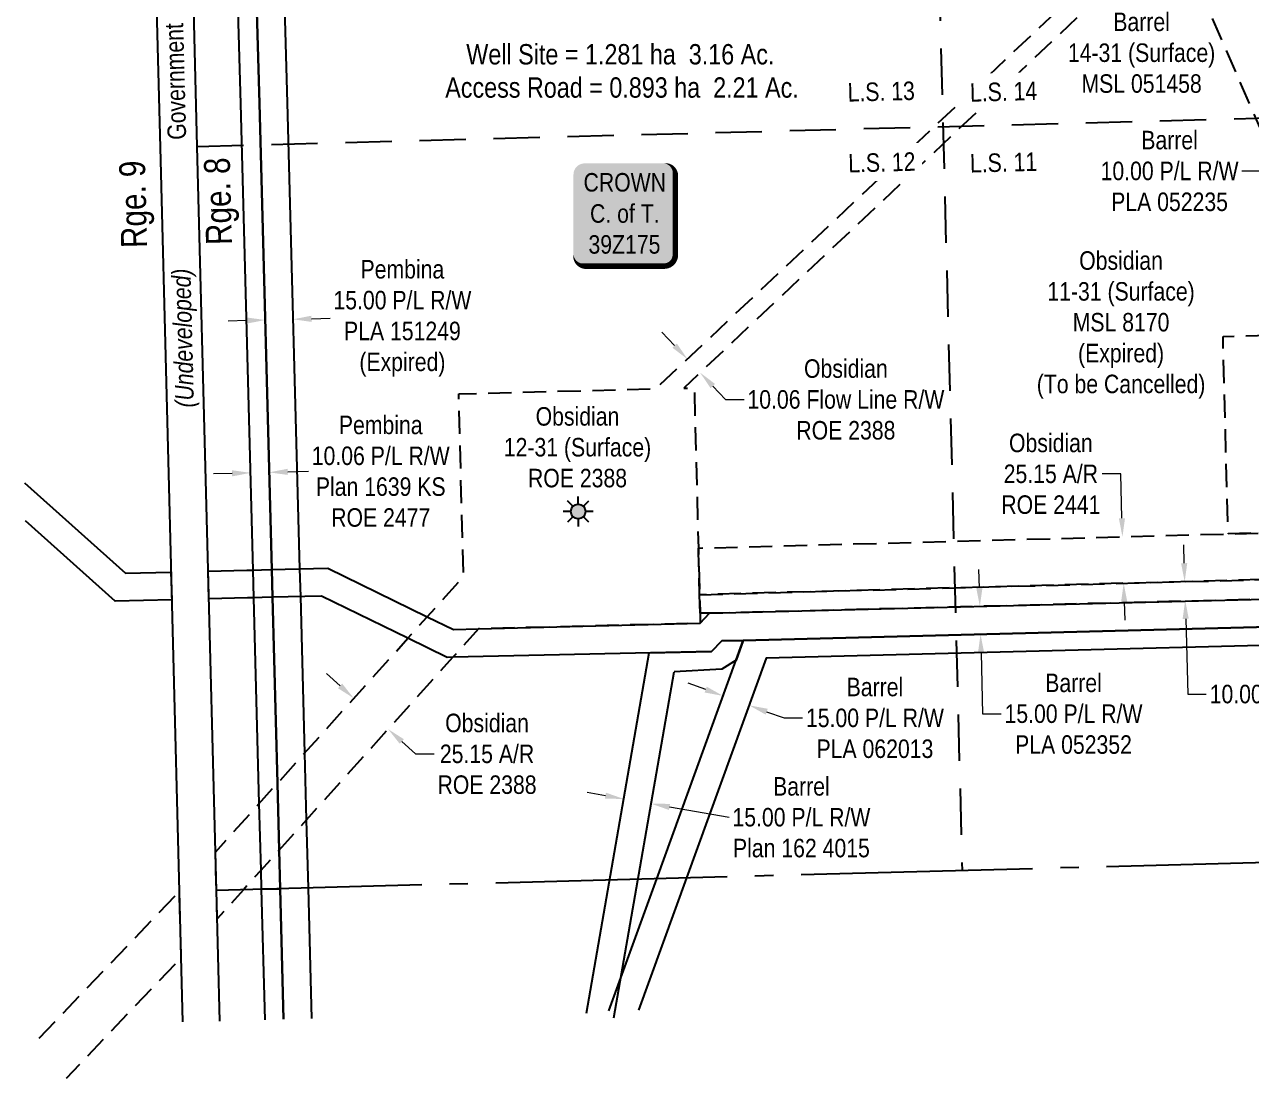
# Model space of a CAD drawing. Extents: x 619673 to 625990, y 5884579 to 5888637.
# Drawn here: x 622317 to 622980, y 5884608 to 5885177 of the extents above; entities that cross this region are included whole.
import ezdxf
from ezdxf.enums import TextEntityAlignment as Align

# ---------------------------------------------------------------- set-up
doc = ezdxf.new("R2010")
doc.units = 0
doc.header["$LTSCALE"] = 5
doc.header["$PDSIZE"] = 0.5
for name, pattern in [('foc-ACCESSROAD', [3.75, 2.5, -1.25]), ('foc-FLOWLINE', [3.75, 2.5, -1.25]), ('foc-LSD', [8, 5, -3]), ('foc-QUARTERLINE', [33, 25, -3, 2, -3])]:
    doc.linetypes.add(name, pattern=pattern)
doc.layers.get('Defpoints').update_dxf_attribs({"color": 9})
for name, color, linetype in [('C-AR', 13, 'foc-ACCESSROAD'), ('C-WS', 13, 'foc-ACCESSROAD'), ('C-WS-S', 8, 'Continuous'), ('CG-NOTES', 7, 'Continuous'), ('D-TXT', 6, 'Continuous'), ('F-EZE', 190, 'foc-FLOWLINE'), ('F-RW', 190, 'Continuous'), ('F-WS', 190, 'foc-ACCESSROAD'), ('L-AREAREQUIRED', 7, 'Continuous'), ('L-ROAD-T', 7, 'Continuous'), ('L-SEC', 7, 'Continuous'), ('L-SECQ', 8, 'foc-QUARTERLINE'), ('L-SECTION-LSD', 7, 'foc-LSD')]:
    doc.layers.add(name, color=color, linetype=linetype)
for name, color, linetype, lineweight in [('C-AR-T', 13, 'Continuous', 9), ('C-WS-T', 13, 'Continuous', 9), ('F-EZE-T', 190, 'Continuous', 9), ('F-RW-T', 190, 'Continuous', 9), ('F-WS-T', 190, 'Continuous', 9), ('T-TEXT', 48, 'Continuous', 18)]:
    doc.layers.add(name, color=color, linetype=linetype, lineweight=lineweight)
doc.styles.add('100L', font='ARIALN.TTF', dxfattribs={"height": 11})
doc.styles.add('80', font='ARIALN.TTF', dxfattribs={"height": 10})
doc.styles.add('80CG', font='ARIALN.TTF', dxfattribs={"height": 10})
doc.styles.add('80L', font='ARIALN.TTF', dxfattribs={"height": 10})
doc.styles.add('80LS', font='ARIALNI.TTF', dxfattribs={"height": 10})
doc.dimstyles.new('Compass 5 000', dxfattribs={"dimscale": 5, "dimtxt": 9, "dimasz": 2, "dimexe": 0.2, "dimexo": 0.0625, "dimgap": 0.5, "dimtad": 0, "dimtih": 1, "dimtoh": 1, "dimzin": 0, "dimdsep": 46, "dimtxsty": '80CG', "dimcen": 0.1, "dimse1": 1, "dimse2": 1, "dimclrd": 256, "dimclrt": 256, "dimaunit": 1, "dimadec": 4, "dimazin": 0, "dimtfac": 0.06, "dimtofl": 0, "dimtmove": 0, "dimatfit": 1, "dimfxl": 0.2, "dimtolj": 1, "dimtzin": 0, "dimlwd": -1, "dimarcsym": 0})

# ---------------------------------------------------------------- blocks, each defined once
blk = doc.blocks.new('*D40')
at = {"layer": 'C-AR-T', "transparency": 16777216}
for p, q in [((622908.98, 5884934.28), (622898.98, 5884934.28)), ((622909.63, 5884910.32), (622908.98, 5884934.28)), ((622910.84, 5884865.17), (622911.1, 5884855.17))]:
    blk.add_line(p, q, dxfattribs=at)
for points in [[(622911.29, 5884910.36), (622907.96, 5884910.27), (622909.89, 5884900.32)], [(622912.5, 5884865.21), (622909.17, 5884865.12), (622910.57, 5884875.17)]]:
    blk.add_solid(points, dxfattribs=at)
at = {"layer": 'Defpoints', "color": 0, "transparency": 16777216}
for p in [(622780.27, 5884896.84), (622909.89, 5884900.32), (622780.95, 5884871.69)]:
    blk.add_point(p, dxfattribs=at)
at = {"layer": 'C-AR-T', "transparency": 16777216, "insert": (622871.24, 5884934.28), "char_height": 10, "attachment_point": 5, "style": '80CG'}
blk.add_mtext('\\A1;Obsidian\\P25.15 A/R\\PROE 2441', dxfattribs=at)
blk = doc.blocks.new('*D41')
at = {"layer": 'C-AR-T', "transparency": 16777216}
for p, q in [((622487.46, 5884819.7), (622480.03, 5884826.39)), ((622520.81, 5884789.67), (622528.24, 5884782.97)), ((622528.24, 5884782.97), (622538.24, 5884782.97))]:
    blk.add_line(p, q, dxfattribs=at)
for points in [[(622488.58, 5884820.93), (622486.35, 5884818.46), (622494.89, 5884813)], [(622521.92, 5884790.9), (622519.69, 5884788.43), (622513.38, 5884796.36)]]:
    blk.add_solid(points, dxfattribs=at)
at = {"layer": 'Defpoints', "color": 0, "transparency": 16777216}
for p in [(622484.38, 5884801.33), (622513.38, 5884796.36), (622502.87, 5884784.69)]:
    blk.add_point(p, dxfattribs=at)
at = {"layer": 'C-AR-T', "transparency": 16777216, "insert": (622566.79, 5884782.97), "char_height": 10, "attachment_point": 5, "style": '80CG'}
blk.add_mtext('\\A1;Obsidian\\P25.15 A/R\\PROE 2388', dxfattribs=at)
blk = doc.blocks.new('*D42')
at = {"layer": 'C-AR-T', "transparency": 16777216}
for p, q in [((622668.09, 5885003.61), (622661.24, 5885010.89)), ((622688.71, 5884981.73), (622695.56, 5884974.45)), ((622695.56, 5884974.45), (622705.56, 5884974.45))]:
    blk.add_line(p, q, dxfattribs=at)
for points in [[(622669.31, 5885004.75), (622666.88, 5885002.47), (622674.95, 5884996.33)], [(622689.92, 5884982.87), (622687.49, 5884980.58), (622681.85, 5884989)]]:
    blk.add_solid(points, dxfattribs=at)
at = {"layer": 'Defpoints', "color": 0, "transparency": 16777216}
for p in [(622712.82, 5885032.01), (622719.73, 5885024.68), (622674.95, 5884996.33)]:
    blk.add_point(p, dxfattribs=at)
at = {"layer": 'C-AR-T', "transparency": 16777216, "insert": (622760.56, 5884974.45), "char_height": 10, "attachment_point": 5, "style": '80CG'}
blk.add_mtext('\\A1;Obsidian\\P10.06 Flow Line R/W\\PROE 2388', dxfattribs=at)
blk = doc.blocks.new('*D48')
at = {"layer": 'Defpoints', "color": 0, "transparency": 16777216}
for p in [(622984.09, 5884877.14), (622943.78, 5884865.96), (622984.36, 5884867.06)]:
    blk.add_point(p, dxfattribs=at)
at = {"layer": 'F-EZE-T', "transparency": 16777216}
for p, q in [((622943.23, 5884886.03), (622942.96, 5884896.02)), ((622944.05, 5884855.96), (622945.16, 5884815.26)), ((622945.16, 5884815.26), (622955.16, 5884815.26))]:
    blk.add_line(p, q, dxfattribs=at)
for points in [[(622944.89, 5884886.07), (622941.56, 5884885.98), (622943.5, 5884876.03)], [(622945.71, 5884856), (622942.38, 5884855.91), (622943.78, 5884865.96)]]:
    blk.add_solid(points, dxfattribs=at)
at = {"layer": 'F-EZE-T', "transparency": 16777216, "insert": (623033.09, 5884815.26), "char_height": 10, "attachment_point": 5, "style": '80CG'}
blk.add_mtext('\\A1;Fortis\\P10.00 Vegetation Control R/W\\PEZE 870399', dxfattribs=at)
blk = doc.blocks.new('*D49')
at = {"layer": 'Defpoints', "color": 0, "transparency": 16777216}
for p in [(622814.59, 5884862.21), (622814.97, 5884847.15), (622833.28, 5884847.62)]:
    blk.add_point(p, dxfattribs=at)
at = {"layer": 'F-RW-T', "transparency": 16777216}
for p, q in [((622832.64, 5884872.68), (622832.38, 5884882.67)), ((622833.54, 5884837.63), (622834.38, 5884804.65)), ((622834.38, 5884804.65), (622844.38, 5884804.65))]:
    blk.add_line(p, q, dxfattribs=at)
for points in [[(622834.31, 5884872.72), (622830.97, 5884872.63), (622832.9, 5884862.68)], [(622835.21, 5884837.67), (622831.87, 5884837.58), (622833.28, 5884847.62)]]:
    blk.add_solid(points, dxfattribs=at)
at = {"layer": 'F-RW-T', "transparency": 16777216, "insert": (622883.47, 5884804.65), "char_height": 10, "attachment_point": 5, "style": '80CG'}
blk.add_mtext('\\A1;Barrel\\P15.00 P/L R/W\\PPLA 052352', dxfattribs=at)
blk = doc.blocks.new('*D50')
at = {"layer": 'Defpoints', "color": 0, "transparency": 16777216}
for p in [(622694.26, 5884814.32), (622678.21, 5884770.06), (622692.31, 5884764.94)]:
    blk.add_point(p, dxfattribs=at)
at = {"layer": 'F-RW-T', "transparency": 16777216}
for p, q in [((622684.86, 5884817.73), (622675.46, 5884821.14)), ((622717.76, 5884805.8), (622727.16, 5884802.39)), ((622727.16, 5884802.39), (622737.16, 5884802.39))]:
    blk.add_line(p, q, dxfattribs=at)
for points in [[(622685.43, 5884819.3), (622684.29, 5884816.17), (622694.26, 5884814.32)], [(622718.33, 5884807.37), (622717.2, 5884804.23), (622708.36, 5884809.21)]]:
    blk.add_solid(points, dxfattribs=at)
at = {"layer": 'F-RW-T', "transparency": 16777216, "insert": (622776.25, 5884802.39), "char_height": 10, "attachment_point": 5, "style": '80CG'}
blk.add_mtext('\\A1;Barrel\\P15.00 P/L R/W\\PPLA 062013', dxfattribs=at)
blk = doc.blocks.new('*D51')
at = {"layer": 'Defpoints', "color": 0, "transparency": 16777216}
for p in [(623055.48, 5885172.39), (623047.64, 5885166.17), (623056.44, 5885155.08)]:
    blk.add_point(p, dxfattribs=at)
at = {"layer": 'F-RW-T', "transparency": 16777216}
for p, q in [((623072.11, 5885167.52), (623079.94, 5885173.73)), ((623048.61, 5885148.86), (622984.42, 5885097.91)), ((622984.42, 5885097.91), (622974.42, 5885097.91))]:
    blk.add_line(p, q, dxfattribs=at)
for points in [[(623071.08, 5885168.82), (623073.15, 5885166.21), (623064.28, 5885161.3)], [(623047.57, 5885150.17), (623049.65, 5885147.56), (623056.44, 5885155.08)]]:
    blk.add_solid(points, dxfattribs=at)
at = {"layer": 'F-RW-T', "transparency": 16777216, "insert": (622935.34, 5885097.91), "char_height": 10, "attachment_point": 5, "style": '80CG'}
blk.add_mtext('\\A1;Barrel\\P10.00 P/L R/W\\PPLA 052235', dxfattribs=at)
blk = doc.blocks.new('*D53')
at = {"layer": 'Defpoints', "color": 0, "transparency": 16777216}
for p in [(622446.16, 5885048.48), (622461.18, 5885048.88), (622462.01, 5885017.81)]:
    blk.add_point(p, dxfattribs=at)
at = {"layer": 'F-RW-T', "transparency": 16777216}
for p, q in [((622436.99, 5885017.15), (622427, 5885016.88)), ((622472, 5885018.08), (622482, 5885018.34))]:
    blk.add_line(p, q, dxfattribs=at)
for points in [[(622436.95, 5885018.81), (622437.04, 5885015.48), (622446.99, 5885017.41)], [(622471.96, 5885019.74), (622472.05, 5885016.41), (622462.01, 5885017.81)]]:
    blk.add_solid(points, dxfattribs=at)
at = {"layer": 'F-RW-T', "transparency": 16777216, "insert": (622521.09, 5885018.34), "char_height": 10, "attachment_point": 5, "style": '80CG'}
blk.add_mtext('\\A1;Pembina\\P15.00 P/L R/W \\PPLA 151249\\P(Expired)', dxfattribs=at)
blk = doc.blocks.new('*D54')
at = {"layer": 'Defpoints', "color": 0, "transparency": 16777216}
for p in [(622434.09, 5885124.98), (622444.13, 5885125.24), (622449.16, 5884935.11)]:
    blk.add_point(p, dxfattribs=at)
at = {"layer": 'F-RW-T', "transparency": 16777216}
for p, q in [((622429.12, 5884934.58), (622419.13, 5884934.32)), ((622459.16, 5884935.38), (622470.3, 5884935.67))]:
    blk.add_line(p, q, dxfattribs=at)
for points in [[(622459.11, 5884937.04), (622459.2, 5884933.71), (622449.16, 5884935.11)], [(622429.08, 5884936.25), (622429.17, 5884932.92), (622439.12, 5884934.85)]]:
    blk.add_solid(points, dxfattribs=at)
at = {"layer": 'F-RW-T', "transparency": 16777216, "insert": (622509.39, 5884935.67), "char_height": 10, "attachment_point": 5, "style": '80CG'}
blk.add_mtext('\\A1;Pembina\\P10.06 P/L R/W\\PPlan 1639 KS\\PROE 2477', dxfattribs=at)
blk = doc.blocks.new('*D55')
at = {"layer": 'Defpoints', "color": 0, "transparency": 16777216}
for p in [(622639.65, 5884753.4), (622655.47, 5884756.07), (622654.54, 5884750.79)]:
    blk.add_point(p, dxfattribs=at)
at = {"layer": 'F-RW-T', "transparency": 16777216}
for p, q in [((622630.72, 5884760.4), (622620.87, 5884762.12)), ((622665.32, 5884754.35), (622697.46, 5884748.72))]:
    blk.add_line(p, q, dxfattribs=at)
for points in [[(622631.01, 5884762.04), (622630.44, 5884758.76), (622640.57, 5884758.68)], [(622665.6, 5884755.99), (622665.03, 5884752.7), (622655.47, 5884756.07)]]:
    blk.add_solid(points, dxfattribs=at)
at = {"layer": 'F-RW-T', "transparency": 16777216, "insert": (622736.55, 5884748.72), "char_height": 10, "attachment_point": 5, "style": '80CG'}
blk.add_mtext('\\A1;Barrel\\P15.00 P/L R/W\\PPlan 162 4015', dxfattribs=at)
blk = doc.blocks.new('GAS')
h = blk.add_hatch(color=255)
h.dxf.hatch_style = 1
edge = h.paths.add_edge_path()
edge.add_arc((0, 0), 0.9, 0, 360)
for p, q in [((0, 0.81), (0, 1.62)), ((-0.81, 0), (-1.62, 0)), ((-0.57, 0.57), (-1.14, 1.14)), ((0.57, 0.57), (1.14, 1.14)), ((1.62, 0), (0.81, 0)), ((-0.57, -0.57), (-1.14, -1.14)), ((0, -0.81), (0, -1.62)), ((1.14, -1.14), (0.57, -0.57))]:
    blk.add_line(p, q)
blk.add_circle((0, 0), 0.8)
blk = doc.blocks.new('*U63')
h = blk.add_hatch(color=59)
edge = h.paths.add_edge_path()
edge.add_line((-21.5, -28.5), (21.5, -28.5))
edge.add_arc((21.5, -22.5), 6, 270, 360)
edge.add_line((27.5, -22.5), (27.5, 21))
edge.add_arc((21.5, 21), 6, 0, 90)
edge.add_line((21.5, 27), (-21.5, 27))
edge.add_arc((-21.5, 21), 6, 90, 180)
edge.add_line((-27.5, 21), (-27.5, -22.5))
edge.add_arc((-21.5, -22.5), 6, 180, 270)
at = {"color": 1, "flags": 128}
blk.add_lwpolyline([(-21.5, -28.5, 3, 3, 0), (21.5, -28.5, 3, 3, 0.414214), (27.5, -22.5, 3, 3, 0), (27.5, 21, 3, 0, 0.414214), (21.5, 27, 0, 0, 0), (-21.5, 27, 0, 0, 0.414214), (-27.5, 21, 0, 0, 0), (-27.5, -22.5, 0, 3, 0.414214)], format="xyseb", close=True, dxfattribs=at)
blk.add_lwpolyline([(-22.85, -2.87, 0, 7.5, 0), (0, 0, 0, 0, 0)], format="xyseb", dxfattribs=at)
at = {"color": 1, "style": '80'}
blk.add_attdef('ENTER_TEXT_001', (-35.99, -5), '', height=10, dxfattribs=at)

msp = doc.modelspace()

# ---------------------------------------------------------------- linework, layer by layer
at = {"layer": 'C-AR', "flags": 128}
msp.add_lwpolyline([(623322.433, 5884886.218), (623222.073, 5884883.525), (623186.023, 5884882.555), (623175.871, 5884882.284), (623165.72, 5884882.011), (623155.563, 5884881.738), (622681.537, 5884869.022), (622680.891, 5884894.178), (622966.933, 5884901.85), (623073.575, 5884904.712), (623130.127, 5884906.231), (623150.441, 5884906.776), (623160.598, 5884907.049), (623170.749, 5884907.321), (623180.901, 5884907.593), (623221.423, 5884908.681), (623321.766, 5884911.373)], dxfattribs=at)
at = {"layer": 'C-WS', "flags": 128}
for points in [[(623086.938, 5885052.18), (623059.14, 5885011.046), (623070.836, 5885011.36), (623073.575, 5884904.712), (622966.933, 5884901.85), (622964.194, 5885008.498), (623040.395, 5885010.543), (623079.747, 5885068.773), (623092.945, 5885088.304), (623099.592, 5885098.137), (623106.234, 5885107.964), (623112.869, 5885117.783), (623212.22, 5885264.794), (623264.211, 5885341.731), (623271.088, 5885351.907), (623289.801, 5885352.363), (623282.924, 5885342.186), (623212.898, 5885238.566), (623120.062, 5885101.193), (623113.429, 5885091.378), (623106.787, 5885081.549), (623100.139, 5885071.718), (623086.938, 5885052.18)], [(622994.489, 5885283.491), (622672.966, 5884980.636), (622678.667, 5884980.782), (622680.891, 5884894.178), (622681.537, 5884869.022), (622681.793, 5884859.019), (622681.931, 5884853.648), (622562.199, 5884850.573), (622548.34, 5884835.182), (622454.155, 5884730.594), (622444.397, 5884719.758), (622435.247, 5884709.603), (622421.056, 5884693.84), (622420.661, 5884709.217), (622420.131, 5884729.881), (622443.414, 5884755.773), (622453.171, 5884766.623), (622524.063, 5884845.46), (622534.542, 5884857.115), (622554.067, 5884878.829), (622551.534, 5884977.518), (622657.874, 5884980.248), (622979.412, 5885283.117), (622994.489, 5885283.491)]]:
    msp.add_lwpolyline(points, close=True, dxfattribs=at)
msp.add_lwpolyline([(622324.996, 5884629.398), (622400.558, 5884708.681), (622401.482, 5884672.692), (622339.487, 5884607.618)], dxfattribs=at)
at = {"layer": 'F-EZE'}
msp.add_lwpolyline([(623322.725, 5884875.196), (623222.355, 5884872.617), (622686.907, 5884858.956), (622681.793, 5884859.019), (622681.537, 5884869.022), (623155.563, 5884881.738), (623165.72, 5884882.011), (623175.871, 5884882.284), (623186.023, 5884882.555), (623222.073, 5884883.525), (623322.433, 5884886.218)], dxfattribs=at)
at = {"layer": 'F-RW'}
for points in [[(622453.426, 5885327.681), (622458.893, 5885134.833), (622465.596, 5884882.99), (622465.995, 5884867.987), (622468.247, 5884783.387), (622469.207, 5884747.307), (622470.186, 5884710.531), (622472.063, 5884639.974)], [(622438.427, 5885327.118), (622443.89, 5885134.422), (622450.548, 5884882.605), (622450.945, 5884867.602), (622453.602, 5884767.102), (622454.555, 5884731.038), (622455.108, 5884710.13), (622445.06, 5884709.864), (622444.788, 5884720.191), (622443.835, 5884756.24), (622440.899, 5884867.344), (622440.503, 5884882.348), (622433.849, 5885134.149), (622428.694, 5885315.941)], [(622456.973, 5884639.578), (622455.108, 5884710.131), (622454.555, 5884731.038), (622453.602, 5884767.102), (622450.945, 5884867.602), (622450.548, 5884882.605), (622443.89, 5885134.422), (622438.427, 5885327.119)], [(622317.052, 5884929.477), (622371.567, 5884880.671), (622396.129, 5884881.213), (622396.514, 5884866.209), (622365.979, 5884865.536), (622317.598, 5884908.848)], [(623155.401, 5884855.883), (622705.149, 5884844.338), (622693.507, 5884844.041), (622688.075, 5884838.325), (622548.34, 5884835.182), (622545.197, 5884835.112), (622524.063, 5884845.46), (622477.461, 5884868.28), (622450.414, 5884867.588), (622440.369, 5884867.331), (622437.46, 5884867.256), (622416.617, 5884866.723), (622416.232, 5884881.727), (622437.076, 5884882.26), (622439.959, 5884882.334), (622450.004, 5884882.591), (622480.898, 5884883.382), (622534.542, 5884857.115), (622548.63, 5884850.216), (622562.199, 5884850.573), (622681.931, 5884853.648), (622686.907, 5884858.956), (623157.768, 5884870.958)], [(622632.554, 5884644.189), (622658.43, 5884715.531), (622705.149, 5884844.338), (623155.401, 5884855.883)], [(623152.984, 5884845.819), (622717.593, 5884834.655), (622674.541, 5884715.959), (622648.664, 5884644.612)], [(622654.285, 5884837.565), (622688.075, 5884838.325), (622693.507, 5884844.041), (622705.149, 5884844.338), (622701.289, 5884833.697), (622693.579, 5884828.688), (622667.92, 5884827.257)], [(622620.454, 5884642.994), (622654.285, 5884837.565)], [(622635.231, 5884640.412), (622667.92, 5884827.257)], [(622446.924, 5884639.314), (622445.06, 5884709.864), (622455.108, 5884710.131), (622456.973, 5884639.578)]]:
    msp.add_lwpolyline(points, dxfattribs=at)
at = {"layer": 'F-WS', "flags": 128}
msp.add_lwpolyline([(623073.08, 5885134.119), (623092.945, 5885088.304), (623100.139, 5885071.718), (623131.493, 5884999.401), (623150.441, 5884906.776), (623130.127, 5884906.231), (623112.307, 5884993.34), (623086.938, 5885052.18), (623084.496, 5885057.844), (623079.747, 5885068.773), (623054.058, 5885127.893), (622992.894, 5885101.313), (622945.041, 5885211.437), (623055.164, 5885259.288), (623103.016, 5885149.166), (623099.857, 5885147.793), (623090.685, 5885143.807), (623081.376, 5885139.763), (623072.336, 5885135.834), (623073.08, 5885134.119)], close=True, dxfattribs=at)
at = {"layer": 'L-SEC'}
for p, q in [((622410.34, 5885111.224), (622400.018, 5885513.232)), ((622380.048, 5885512.638), (622390.237, 5885110.688)), ((622390.237, 5885110.688), (622400.558, 5884708.681)), ((622420.661, 5884709.216), (622410.34, 5885111.224)), ((622400.558, 5884708.681), (622402.369, 5884638.144)), ((622422.473, 5884638.671), (622420.661, 5884709.216))]:
    msp.add_line(p, q, dxfattribs=at)
at = {"layer": 'L-SECQ'}
msp.add_line((623191.263, 5884729.725), (622420.661, 5884709.216), dxfattribs=at)
at = {"layer": 'L-SECTION-LSD', "flags": 128}
for points in [[(622802.631, 5885523.978), (622823.342, 5884719.933)], [(622410.34, 5885111.224), (623215.634, 5885132.687)]]:
    msp.add_lwpolyline(points, dxfattribs=at)

# ---------------------------------------------------------------- block references
at = {"layer": 'C-WS-S', "xscale": 4.998213700000028, "yscale": 4.998213700000028, "zscale": 4.998213700000028}
msp.add_blockref('GAS', (622615.996, 5884913.963), dxfattribs=at)
at = {"layer": 'CG-NOTES'}
ref = msp.add_blockref('*U63', (622640.966, 5885075.053), dxfattribs=at)
ref.add_attrib('ENTER_TEXT_001', 'CROWN', (622618.906, 5885086.826), dxfattribs={"layer": '0', "color": 1, "height": 10, "style": '80'})
ref.add_attrib('ENTER_TEXT_002', 'C. of T.', (622622.402, 5885069.981), dxfattribs={"layer": '0', "color": 1, "height": 10, "style": '80'})
ref.add_attrib('ENTER_TEXT_003', '39Z175', (622621.549, 5885053.274), dxfattribs={"layer": '0', "color": 1, "height": 10, "style": '80'})

# ---------------------------------------------------------------- texts
at = {"layer": 'C-WS-T', "char_height": 10, "attachment_point": 5, "rotation": 0.016302, "style": '80CG'}
for s, insert, width in [('\\A1;Obsidian\\P11-31 (Surface)\\PMSL 8170\\P(Expired)\\P(To be Cancelled)', (622909.142, 5885014.726), 90.45471), ('\\A1;Obsidian\\P12-31 (Surface)\\PROE 2388', (622615.64, 5884948.626), 78.99495)]:
    msp.add_mtext(s, dxfattribs=dict(at, insert=insert, width=width))
at = {"layer": 'D-TXT', "color": 3, "char_height": 13.995, "attachment_point": 1, "rotation": 91.45442, "style": '80L'}
for s, insert in [('Rge. 9', (622369.273, 5885056.151)), ('Rge. 8', (622415.06, 5885057.795))]:
    msp.add_mtext_dynamic_manual_height_columns(s, width=46.64993, gutter_width=47.483, heights=[0], dxfattribs=dict(at, insert=insert))
at = {"layer": 'F-WS-T', "insert": (622920.233, 5885161.789), "char_height": 10, "width": 78.99495, "attachment_point": 5, "style": '80CG'}
msp.add_mtext('\\A1;Barrel\\P14-31 (Surface)\\PMSL 051458', dxfattribs=at)
at = {"layer": 'L-AREAREQUIRED', "color": 5, "style": '100L'}
for s, p in [('Well Site = 1.281 ha  3.16 Ac.', (622638.775, 5885152.207)), ('Access Road = 0.893 ha  2.21 Ac.', (622639.673, 5885134.249))]:
    msp.add_text(s, height=11, dxfattribs=at).set_placement(p, align=Align.BOTTOM_CENTER)
at = {"layer": 'L-ROAD-T', "style": '80L'}
msp.add_text('Government Road Allowance', height=10, rotation=91.470721, dxfattribs=at).set_placement((622397.435, 5885189.25), align=Align.MIDDLE_CENTER)
at = {"layer": 'T-TEXT', "style": '80LS'}
msp.add_text('(Undeveloped)', height=10, rotation=91.470721, dxfattribs=at).set_placement((622402.575, 5885007.659), align=Align.MIDDLE_CENTER)

# ---------------------------------------------------------------- dimensions: what is measured, and where the dimension line sits
at = {"layer": 'C-AR-T'}
for base, p1, p2, angle, text, picture, middle in [((622674.949, 5884996.332), (622719.726, 5885024.681), (622712.824, 5885032.008), 133.287421, 'Obsidian\\P10.06 Flow Line R/W\\PROE 2388', '*D42', (622760.564, 5884974.446)), ((622909.894, 5884900.32), (622780.949, 5884871.689), (622780.274, 5884896.844), 91.536209, 'Obsidian\\P25.15 A/R\\PROE 2441', '*D40', (622871.238, 5884934.28)), ((622513.377, 5884796.357), (622484.383, 5884801.334), (622502.868, 5884784.688), 317.99613, 'Obsidian\\P25.15 A/R\\PROE 2388', '*D41', (622566.786, 5884782.974))]:
    dim = msp.add_linear_dim(base=base, p1=p1, p2=p2, angle=angle, text=text, dimstyle='Compass 5 000', dxfattribs=at)
    dim.commit()
    dim.dimension.update_dxf_attribs({"geometry": picture, "text_midpoint": middle, "dimtype": 161})
at = {"layer": 'F-EZE-T'}
dim = msp.add_linear_dim(base=(622943.775, 5884865.955), p1=(622984.089, 5884877.138), p2=(622984.363, 5884867.061), angle=271.560869, text='Fortis\\P10.00 Vegetation Control R/W\\PEZE 870399', dimstyle='Compass 5 000', dxfattribs=at)
dim.commit()
dim.dimension.update_dxf_attribs({"geometry": '*D48', "text_midpoint": (623033.09, 5884815.256), "dimtype": 161})
at = {"layer": 'F-RW-T'}
for base, p1, p2, angle, text, picture, middle in [((623056.442, 5885155.079), (623055.478, 5885172.388), (623047.641, 5885166.166), 218.442808, 'Barrel\\P10.00 P/L R/W\\PPLA 052235', '*D51', (622935.336, 5885097.908)), ((622449.16, 5884935.112), (622434.092, 5885124.976), (622444.133, 5885125.242), 1.514489, 'Pembina\\P10.06 P/L R/W\\PPlan 1639 KS\\PROE 2477', '*D54', (622509.386, 5884935.671)), ((622462.008, 5885017.812), (622446.162, 5885048.48), (622461.181, 5885048.88), 1.524581, 'Pembina\\P15.00 P/L R/W \\PPLA 151249\\P(Expired)', '*D53', (622521.087, 5885018.344)), ((622833.283, 5884847.624), (622814.586, 5884862.211), (622814.972, 5884847.154), 271.468726, 'Barrel\\P15.00 P/L R/W\\PPLA 052352', '*D49', (622883.471, 5884804.646)), ((622694.262, 5884814.323), (622692.307, 5884764.943), (622678.207, 5884770.057), 160.064318, 'Barrel\\P15.00 P/L R/W\\PPLA 062013', '*D50', (622776.25, 5884802.389)), ((622655.465, 5884756.07), (622639.651, 5884753.397), (622654.542, 5884750.791), 350.076348, 'Barrel\\P15.00 P/L R/W\\PPlan 162 4015', '*D55', (622736.548, 5884748.722))]:
    dim = msp.add_linear_dim(base=base, p1=p1, p2=p2, angle=angle, text=text, dimstyle='Compass 5 000', dxfattribs=at)
    dim.commit()
    dim.dimension.update_dxf_attribs({"geometry": picture, "text_midpoint": middle, "dimtype": 161})

# ---------------------------------------------------------------- next in the draw order: texts
at = {"layer": 'L-SECTION-LSD', "attachment_point": 1, "rotation": 1.510446, "style": '100L', "bg_fill": 3, "box_fill_scale": 1.5, "bg_fill_color": 256, "bg_fill_transparency": 0}
for s, width, insert, char_height in [('\\pi1.88811;L.S. 13', 36.82106, (622759.465, 5885145.348), 9.99643), ('L.S. 14', 36.98498, (622827.4, 5885145.348), 9.9964), ('\\pi2.22689;L.S. 12', 37.09847, (622759.465, 5885107.077), 9.99643), ('L.S. 11', 36.43647, (622827.4, 5885107.077), 9.9964)]:
    msp.add_mtext_dynamic_manual_height_columns(s, width=width, gutter_width=54.98, heights=[0], dxfattribs=dict(at, insert=insert, char_height=char_height))

doc.saveas('drawing.dxf')
